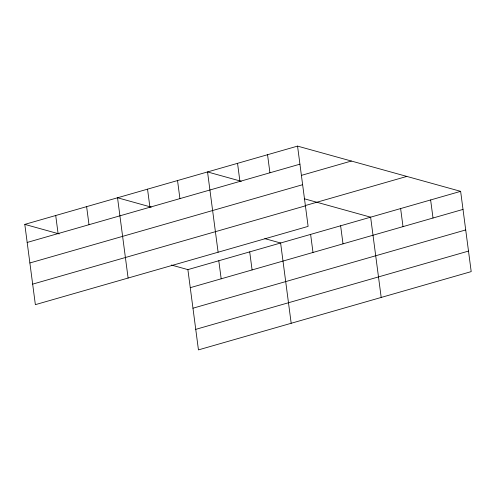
<?xml version="1.0" encoding="UTF-8"?>
<svg xmlns="http://www.w3.org/2000/svg" width="496" height="496" viewBox="0 0 496 496"><rect width="100%" height="100%" fill="white"/><g stroke="black" fill="none" stroke-linecap="round" stroke-linejoin="round"><path stroke-width="0.74" d="M297.55 146.109L308.115 226.381L35.365 304.656L24.8 224.384L297.55 146.109L460.635 191.344L471.2 271.616L198.45 349.891L187.885 269.619L171.38 265.038M27.181 242.445L299.925 164.176M301.605 175.317L351.366 161.039M29.878 262.973L302.628 184.704M305.102 205.611L406.813 176.421M32.668 284.127L305.412 205.852M187.885 269.619L460.635 191.344M190.259 287.68L463.01 209.411M192.963 308.208L465.713 229.939M195.746 329.363L468.497 251.088M241.267 181.294L207.539 171.938L218.11 252.21M304.24 198.76L370.624 217.174L381.195 297.445M151.261 207.123L117.533 197.768L128.104 278.039M264.833 238.626L280.618 243.009L291.183 323.274M24.8 224.384L59.241 233.938M430.627 199.956L433.008 218.017M400.625 208.568L403.006 226.629M340.622 225.785L343.003 243.846M310.62 234.397L313.001 252.458M267.549 154.721L269.923 172.782M249.705 251.875L252.086 269.942M237.547 163.333L239.921 181.393M218.798 260.747L221.173 278.808M177.537 180.55L179.918 198.611M147.535 189.162L149.916 207.223M86.62 206.64L89.001 224.707M55.713 215.512L58.088 233.573"/></g></svg>
